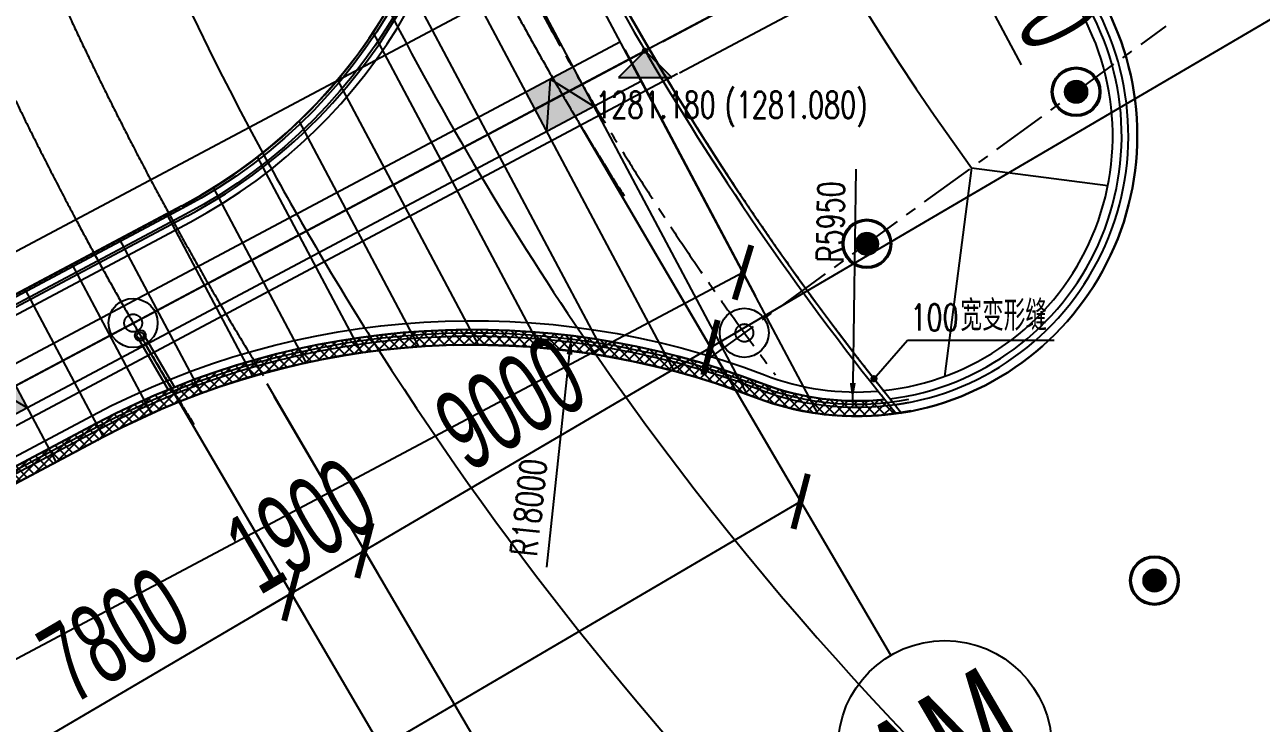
# Model space of a CAD drawing. Extents: x 1962160 to 37842216, y -162679 to 2997677.
# Drawn here: x 37543549 to 37571293, y 2708920 to 2724586 of the extents above; entities that cross this region are included whole.
import ezdxf
from ezdxf.enums import TextEntityAlignment as Align

# ---------------------------------------------------------------- set-up
doc = ezdxf.new("R2010")
doc.units = 0
doc.header["$LTSCALE"] = 1000
for name, pattern in [('__DASH', [0.35, 0.25, -0.1]), ('CENTER', [2, 1.25, -0.25, 0.25, -0.25]), ('CENTER2', [28.575000000000003, 19.05, -3.175, 3.175, -3.175]), ('DASH', [0.35, 0.25, -0.1]), ('HIDDEN', [0.375, 0.25, -0.125])]:
    doc.linetypes.add(name, pattern=pattern)
doc.layers.get('0').update_dxf_attribs({"color": 8})
doc.layers.get('Defpoints').update_dxf_attribs({"color": 8})
for name, color, linetype in [('#幕墙线-平面', 8, 'Continuous'), ('#标注', 8, 'Continuous'), ('#虚线', 8, 'HIDDEN'), ('#轴线', 8, 'CENTER2'), ('A-AL-E', 8, 'Continuous'), ('A-COLS-PLAN-C', 8, 'DASH'), ('A-COLS-PLAN-S', 8, 'DASH'), ('A-DETL-ALUM', 8, 'Continuous'), ('A-DIMS', 8, 'Continuous'), ('A-DIMS-ELEV', 8, 'Continuous'), ('A-DIMS-LEAD', 8, 'Continuous'), ('A-FLOR', 8, 'Continuous'), ('A-FLOR-OTLN', 8, 'Continuous'), ('A-FLOR-UNDR', 8, '__DASH'), ('A-GRID', 8, 'CENTER'), ('A-HATH', 8, 'Continuous'), ('A-NOTE', 8, 'Continuous'), ('A-ROOF-DRAN', 8, 'Continuous'), ('A-STRS-HRAL', 8, 'Continuous'), ('COLUMN', 8, 'Continuous'), ('DIM', 8, 'Continuous'), ('G-ACCS', 8, 'Continuous'), ('PUB_HATCH', 8, 'Continuous'), ('周边建筑', 8, 'Continuous'), ('建-填充', 8, 'Continuous'), ('水-雨水-压力流-标识', 8, 'Continuous')]:
    doc.layers.add(name, color=color, linetype=linetype)
doc.layers.add('A-X-CHEK', color=8, linetype='Continuous', plot=False)
doc.styles.add('#文字', font='jrs.shx', dxfattribs={"width": 0.7, "bigfont": 'hztxt.shx'})
doc.styles.add('_TCH_DIM', font='SIMPLEX', dxfattribs={"bigfont": 'GBCBIG'})
doc.styles.add('JHZX', font='jrs.shx', dxfattribs={"width": 0.6, "bigfont": 'jhz.shx'})
doc.dimstyles.new('JZBZ-600', dxfattribs={"dimscale": 600, "dimtxt": 3, "dimasz": 1.5, "dimexe": 1, "dimexo": 1, "dimgap": 0.5, "dimtad": 1, "dimdec": 0, "dimdsep": 46, "dimtxsty": 'JHZX', "dimblk1": 'ARCHTICK', "dimblk2": 'ARCHTICK', "dimsah": 1, "dimcen": 0, "dimclrd": 1, "dimclre": 1, "dimclrt": 2, "dimadec": 1, "dimazin": 2, "dimtfac": 1, "dimtdec": 0, "dimtix": 1, "dimtmove": 0, "dimatfit": 3, "dimfxl": 1, "dimtolj": 1, "dimlwd": -1, "dimlwe": -1, "dimarcsym": 1})

# ---------------------------------------------------------------- blocks, each defined once
blk = doc.blocks.new('排水沟区域')
at = {"layer": 'A-HATH'}
h = blk.add_hatch(dxfattribs=at)
h.set_pattern_fill('ANSI37', color=256, scale=100)
h.set_pattern_definition([(45, (0, 0), (-112.2532015133644, 112.2532015133644), []), (135, (0, 0), (-112.2532015133644, -112.2532015133644), [])])
edge = h.paths.add_edge_path()
edge.add_arc((35596526.94205736, 2883875.52556714), 6299.999999840999, 248.93423548551658, 278.1515035350167, ccw=False)
edge.add_arc((35587918.37121192, 2861526.140609353), 17649.99999999959, 68.93423548068213, 117.9999999999739)
edge.add_line((35579632.19812875, 2877110.165623317), (35548508.6316094, 2860561.471758045))
edge.add_arc((35527311.97593477, 2900426.547580393), 45149.99980188611, 284.08033326819725, 298.00002113875126, ccw=False)
edge.add_line((35538296.16223316, 2856633.053389217), (35538377.25671395, 2857014.572925257))
edge.add_arc((35527311.97575138, 2900426.548063345), 44800.00031440443, 284.2996372022527, 298.0000212210122)
edge.add_line((35548344.31656242, 2860870.503415545), (35579467.88308178, 2877419.197280818))
edge.add_arc((35587918.37121192, 2861526.140609353), 17999.99999999915, 68.93423548068012, 117.9999999999701, ccw=False)
edge.add_arc((35596526.94205791, 2883875.525567099), 5950.000000000948, 248.9342354807112, 276.1268148912404)
edge.add_arc((35647972.51225553, 2918657.177440203), 65099.99999980383, 218.6936501776785, 219.055789809578)
blk.add_lwpolyline([(35597420.22607148, 2877639.176982584, -0.1281795377290029), (35594262.47457024, 2877996.564179466, 0.2174217815087325), (35579632.19812875, 2877110.165623317), (35548508.6316094, 2860561.471758045, -0.06081088899936513), (35538296.16223316, 2856633.053389217), (35538377.25671395, 2857014.572925257, 0.0598505124629093), (35548344.31656242, 2860870.503415545), (35579467.88308178, 2877419.197280818, -0.2174217815087268), (35594388.27831955, 2878323.173145445, 0.1192099419939122), (35597161.98209462, 2877959.511355505, 0.001580133547253811), (35597420.22607148, 2877639.176982585)], format="xyb", dxfattribs=at)
blk = doc.blocks.new('A$C58e34137')
at = {"layer": 'A-X-CHEK'}
blk.add_blockref('排水沟区域', (-35647972.51433039, -2918657.17947907), dxfattribs=at)
blk = doc.blocks.new('雨水立管')
for radius in [80, 50]:
    blk.add_circle((-3.725290298461914e-09, 2.328306436538696e-10), radius)
blk = doc.blocks.new('雨水')
at = {"layer": 'A-ROOF-DRAN'}
for points in [[(35580393.53858671, 2879357.791817784), (35581084.45937235, 2878178.397182237)], [(35580522.96474931, 2879433.613110545), (35581224.93508244, 2878235.357011705)]]:
    blk.add_lwpolyline(points, dxfattribs=at)
at = {"xscale": 1.5, "yscale": 1.5, "zscale": 1.5}
blk.add_blockref('雨水立管', (35580458.25166802, 2879395.702464164), dxfattribs=at)
blk = doc.blocks.new('1100')
at = {"layer": 'A-DETL-ALUM', "ltscale": 0.3}
blk.add_circle((35572079.41488183, 2737404.62498665), 550, dxfattribs=at)
blk = doc.blocks.new('_YZHK')
blk.add_circle((0, 0), 0.5)
blk = doc.blocks.new('ASDFASD')
at = {"layer": 'A-COLS-PLAN-C', "ltscale": 0.3, "xscale": 400, "yscale": 400, "zscale": 400}
for p in [(35580298.11222609, 2879672.75002839), (35594011.07873079, 2879451.901112529)]:
    blk.add_blockref('_YZHK', p, dxfattribs=at)
blk = doc.blocks.new('ZWBLB')
at = {"layer": '周边建筑'}
for radius in [550, 520]:
    blk.add_circle((0, 0), radius, dxfattribs=at)
blk = doc.blocks.new('_YZH')
blk.add_circle((0, 0), 0.5)
at = {"layer": 'PUB_HATCH', "const_width": 0.5}
blk.add_lwpolyline([(-0.25, 0, 1), (0.25, 0, 1)], format="xyb", close=True, dxfattribs=at)
blk = doc.blocks.new('ECC')
at = {"layer": '周边建筑'}
for q in [(-212292.2420605421, 476554.9210321209), (-208625.1420450956, 480837.9087955998)]:
    blk.add_line((-211684.4926785678, 481235.1773096458), q, dxfattribs=at)
for points in [[(-144961.0630997047, 507399.6531258309, -0.4915583733557337), (-154134.5659141839, 534387.8212054032, 0.5294089154655723), (-166641.3883495554, 565013.4754202063, 0.3080313207257979), (-209345.4067650139, 547543.4786255118, 0.003255396117052669), (-209742.5934910476, 546935.049921216, 0.4514162296451251), (-206551.6844001412, 535678.5807068688, -0.5041137469169682), (-200160.8861739784, 502524.0348162339, 0.4317738221259302), (-198073.9038008526, 473484.7438077703, 0.2572373842583365), (-145094.9677719325, 463827.4077287451, 0.7172904305080308)], [(-213257.5363502875, 475736.9012870863, 0.5478022976916603), (-209046.3205941096, 485484.328046232, -0.547802297691658)]]:
    blk.add_lwpolyline(points, format="xyb", close=True, dxfattribs=at)
for points in [[(-213403.3845204487, 475916.974456104, 0.553954640744326), (-209212.00681068, 485372.3098439635, 0.5478022976916586)], [(-213660.507929109, 476237.6639509602, 0.5659059403563134), (-209501.9576896727, 485176.2779899933, 0.5478022976916568)]]:
    blk.add_lwpolyline(points, format="xyb", dxfattribs=at)
for centre, radius, start, end in [((-162819.866218321, 516737.4065481108), 65000.00000000001, 322.2636191903554, 219.1220131277626), ((-162819.8662183285, 516737.4065481103), 60399.99999999275, 132.0281449709464, 215.9999999565112), ((-162819.8662183285, 516737.4065481103), 65000.00000000001, 201.9809245582007, 218.7487447385321), ((-214265.4364159927, 481955.7546747732), 5950, 277.2626561427634, 34.06209186118177), ((-214265.4364160001, 481955.7546747727), 5950, 277.2626561427634, 34.06209186118177)]:
    blk.add_arc(centre, radius, start, end, dxfattribs=at)
at = {"layer": 'COLUMN', "xscale": 500, "yscale": 500, "zscale": 500}
for p in [(-209338.343394883, 482939.7545412937), (-214030.6419622526, 479530.6000779974), (-207579.7254674286, 471977.5472990023)]:
    blk.add_blockref('_YZH', p, dxfattribs=at)
at = {"layer": '周边建筑'}
for p in [(-209338.343394883, 482939.7545408616), (-214030.6419622526, 479530.6000775653), (-207579.7254674286, 471977.5472985702)]:
    blk.add_blockref('ZWBLB', p, dxfattribs=at)
blk = doc.blocks.new('DIAN')
at = {"layer": 'A-FLOR-OTLN'}
h = blk.add_hatch(color=256, dxfattribs=at)
h.dxf.hatch_style = 1
edge = h.paths.add_edge_path()
edge.add_arc((35536772.41172721, 2753987.120531246), 50, 0, 360)
blk.add_circle((35536772.41172721, 2753987.120531246), 50, dxfattribs=at)
blk = doc.blocks.new('总体道路0521')
at = {"layer": 'G-ACCS'}
for radius, start, end in [(73.7, 182.2721437834553, 208.5049489113643), (69.7, 207.2673549744339, 214.7202252678499), (73.7, 208.5049489113643, 212.5066667717924), (73.7, 212.5066667717924, 237.8950273714404), (69.7, 214.7202252678499, 247.2224412316008)]:
    blk.add_arc((35647972.51118848, 2918657.176535514), radius, start, end, dxfattribs=at)
blk = doc.blocks.new('A$C06ac024f')
at = {"layer": 'A-DIMS-ELEV'}
blk.add_hatch(color=256, dxfattribs=at).paths.add_polyline_path([(-56188.1507094726, -32877.07214985462), (-56788.1507094726, -33477.07214985462), (-55588.1507094726, -33477.07214985462)])
at = {"layer": 'A-AL-E'}
for points in [[(-60430.40554305911, -24211.07963965414, -0.3199817479040212), (-66561.48095045984, -36410.67208802281), (-103565.7310518176, -56086.18087848416, -0.4324632496049338), (-114879.8573929146, -52240.39479994774, -0.001402694643029248), (-115171.1567325741, -51595.01090612821)], [(-66627.16472834349, -36388.96826969646), (-103589.2046299577, -56042.03349884134, -0.432463249604679), (-114834.3423957974, -52219.69733541645, -0.001384987612960255), (-115121.8731118217, -51582.72311952803)], [(-50266.91402824223, -40766.69077435229, -0.1414606853321052), (-53638.15451326966, -40473.97389248712, 0.2174217815036623), (-68434.21312383562, -41370.41662500193), (-99557.77964302897, -57919.11049018381, -0.1829272481944963), (-131127.4848075137, -61944.9876432484, 0.1474998149095167), (-148450.3997290284, -62948.6351692169, 0.1355226028267078)], [(-50228.2694099322, -40962.92174406815, -0.1414606853321385), (-53710.04236987978, -40660.60758738872, 0.2174217815036594), (-68340.31881128252, -41547.00614357321), (-99463.88533046842, -58095.70000875555, -0.1829272481944702), (-131174.0563035086, -62139.48981742747, 0.147499814909508), (-148381.6772821695, -63136.45749296062, 0.147499814909508)]]:
    blk.add_lwpolyline(points, format="xyb", dxfattribs=at)
blk.add_arc((-72124.49234772474, -25947.6417713277), 11800.00000470188, 297.9999998016855, 7.897569967035752, dxfattribs=at)
at = {"layer": 'A-DIMS'}
for points in [[(-51456.82605145872, -35531.5618024068), (-51528.83353622258, -40331.02165973838), (-51534.83415995538, -40730.97664784919)], [(-58389.92701014876, -44460.73406471824), (-57884.34064921737, -39687.43516022479), (-57842.2084524706, -39289.66025151685)]]:
    blk.add_lwpolyline(points, dxfattribs=at)
for points in [[(-57884.34064921737, -39687.43516022479, 132, 0, 0), (-57842.2084524706, -39289.66025151685, 0, 0, 0)], [(-51528.83353622258, -40331.02165973838, 132, 0, 0), (-51534.83415995538, -40730.97664784919, 0, 0, 0)]]:
    blk.add_lwpolyline(points, format="xyseb", dxfattribs=at)
at = {"layer": 'A-DIMS-ELEV'}
for p, q in [((-56188.1507094726, -32877.07214985462), (-56788.1507094726, -33477.07214985462)), ((-56188.1507094726, -32877.07214985462), (-55588.1507094726, -33477.07214985462)), ((-56788.1507094726, -33477.07214985462), (-55588.1507094726, -33477.07214985462))]:
    blk.add_line(p, q, dxfattribs=at)
at = {"layer": 'A-DIMS-LEAD'}
for p, q in [((-51053.39668980241, -40232.09921337385), (-50304.19996147603, -39364.58502930496)), ((-50304.19996147603, -39364.58502930496), (-47013.62363898009, -39364.58502930496))]:
    blk.add_line(p, q, dxfattribs=at)
at = {"layer": 'A-DIMS-LEAD', "const_width": 80}
blk.add_lwpolyline([(-51079.54108351469, -40262.37248008745, 1), (-51027.25229609013, -40201.82594666025, 1)], format="xyb", close=True, dxfattribs=at)
at = {"layer": 'A-FLOR-OTLN'}
for points in [[(-60430.40554305911, -24211.07963965414, 0.07528942411308152), (-50552.29086989909, -41017.99478235003, 0.07342775861278725)], [(-109100.9834651724, -59317.2095105215, 0.09675957981850193), (-102122.5895435438, -57300.84651600663), (-56188.15070974082, -32877.07214999944)]]:
    blk.add_lwpolyline(points, format="xyb", dxfattribs=at)
at = {"layer": 'A-FLOR-UNDR'}
blk.add_lwpolyline([(-60277.53323405981, -24323.22503139544, 0.0734277586127643), (-50675.91004545987, -40705.67717071902, 0.0734277586127643)], format="xyb", dxfattribs=at)
at = {"layer": 'A-STRS-HRAL'}
for points in [[(-103401.416004844, -56395.21253597923), (-66396.94722764939, -36719.58747351822, 0.2892412764959407), (-59936.37544425577, -25409.47012031265, -0.002384995856446759), (-60176.04987366498, -24836.53163262829, -0.3024544440398603), (-66490.84154020995, -36542.99795494648), (-103495.3103174046, -56218.62301740702, -0.1600499789667522), (-108631.194002077, -57107.02385738213), (-108672.8578703627, -57303.03694661288, 0.1604302442702611), (-103401.416004844, -56395.21253597736)], [(-103401.4080622718, -56395.2274737726), (-66396.93928507715, -36719.60241131159, 0.2892412764959407), (-59936.36750168353, -25409.48505810602, -0.002384995856446759), (-60176.04193109274, -24836.54657042166, -0.3024544440398603), (-66490.83359763771, -36543.01289273985), (-103495.3023748324, -56218.63795520039, -0.1600499789667522), (-108631.1860595048, -57107.0387951755), (-108672.8499277905, -57303.05188440625, 0.1604302442702611), (-103401.4080622718, -56395.22747377073)], [(-109595.2602261156, -61642.59884247277), (-109548.8512630165, -61424.26183526358, 0.05929417930079359), (-99722.09469000995, -57610.07883268036), (-68598.52817065269, -41061.38496740907, -0.2174217815087733), (-53512.35076356679, -40147.36492650956, 0.1135629141683176), (-50959.43610770255, -40511.05885200948, 0.0009167803521853072), (-50810.53484525532, -40697.66041129222, -0.1192099419939075), (-53584.23862031847, -40333.99862135155, 0.2174217815087268), (-68504.63385809213, -41237.97448598035), (-99628.2003774494, -57786.6683512521, -0.05985051246522862), (-109595.2602263317, -61642.59884164575)]]:
    blk.add_lwpolyline(points, format="xyb", dxfattribs=at)
at = {"xscale": 1000, "yscale": 1000, "zscale": 1000}
blk.add_blockref('总体道路0521', (-35647972511.19448, -2918657176.530752), dxfattribs=at)
at = {"layer": 'A-COLS-PLAN-S'}
blk.add_blockref('ASDFASD', (-35647972.51693987, -2918657.171766797), dxfattribs=at)
at = {"layer": 'A-FLOR-OTLN'}
blk.add_blockref('DIAN', (-35592960.56243695, -2786864.192681245), dxfattribs=at)
at = {"layer": 'A-ROOF-DRAN'}
blk.add_blockref('雨水', (-35647972.51693987, -2918657.171766797), dxfattribs=at)
at = {"layer": '周边建筑'}
blk.add_blockref('ECC', (162819.8602113798, -516737.4017797778), dxfattribs=at)
at = {"layer": '水-雨水-压力流-标识'}
for p in [(-35639755.91281773, -2776387.238821081), (-35626042.94631303, -2776608.087736942)]:
    blk.add_blockref('1100', p, dxfattribs=at)
at = {"layer": 'A-DIMS', "style": '_TCH_DIM', "width": 0.7058823529411765}
for s, rotation, p in [('R5950', 89.1404417222955, (-51740.80091229081, -37627.5375962574)), ('R18000', 83.95379206197242, (-58619.9563228935, -44235.25066116638))]:
    blk.add_text(s, height=595, rotation=rotation, dxfattribs=at).set_placement(p)
at = {"layer": 'A-DIMS-ELEV', "style": '_TCH_DIM', "width": 0.7058823529411765}
for s, p in [('1281.180', (-57304.1507094726, -34387.07214985462)), ('(1281.080)', (-54404.1507094726, -34387.07214985462))]:
    blk.add_text(s, height=595, dxfattribs=at).set_placement(p)
at = {"layer": 'A-NOTE', "style": '_TCH_DIM', "width": 0.7058823529411765}
blk.add_text('100', height=595, dxfattribs=at).set_placement((-50235.11300068349, -39154.58502930496))
at = {"layer": 'A-NOTE', "style": '_TCH_DIM'}
blk.add_text('宽变形缝', height=675.177304964539, dxfattribs=at).set_placement((-49115.11300068349, -39154.58502930496))
blk = doc.blocks.new('A$C41f195f4')
at = {"layer": '建-填充', "ltscale": 10}
h = blk.add_hatch(color=256, dxfattribs=at)
h.dxf.hatch_style = 1
h.paths.add_polyline_path([(-98062.81109728664, -54660.88991842419), (-99122.348208718, -55224.25579376752), (-98652.87664593011, -56107.20338662807), (-97593.33953449875, -55543.83751128474)])
h.paths.add_polyline_path([(-84288.82864868641, -47337.13353896514), (-85348.36576011777, -47900.499414308), (-84878.89419732988, -48783.44700716902), (-83819.35708589852, -48220.08113182615)])
h.paths.add_polyline_path([(-70045.37463729084, -40896.32475236757), (-70514.84620007873, -40013.37715950562), (-71574.38331151009, -40576.74303484848), (-71104.9117487222, -41459.69062771043)])
h.paths.add_polyline_path([(-57800.40086290985, -33252.98665538942), (-58859.93797434121, -33816.35253073275), (-58390.46641155332, -34699.30012359517), (-57330.92930012196, -34135.93424825231)])
at = {"layer": 'DIM', "ltscale": 10}
for points in [[(-58390.46641154587, -34699.30012360401), (-58309.10894414037, -33523.47154014139), (-57330.92930012196, -34135.93424825277)], [(-71104.9117487222, -41459.69062771089), (-71063.83061875403, -40305.27735274844), (-70045.37463729084, -40896.32475236803)]]:
    blk.add_lwpolyline(points, dxfattribs=at)
blk = doc.blocks.new('A$C80b62fe7')
at = {"layer": '#幕墙线-平面'}
for points in [[(14310.70985797793, 156177.734757165), (-29518.71230211854, 132873.2176103774)], [(14780.18142076582, 155294.7871643025), (-29057.83043558151, 131985.7027950063)]]:
    blk.add_lwpolyline(points, dxfattribs=at)
for points in [[(4466.850354090333, 152500.9264737521), (-32537.62633623183, 132825.3163647302, -0.432463249604679), (-43782.76410207152, 136647.6525281551, -0.001384987612960255), (-44070.29481809586, 137284.6267440435)], [(4588.912867747247, 152271.3600503351), (-32415.56382257491, 132595.7499413132, -0.4324632496049596), (-44019.44208705425, 136540.0257125981, -0.001384987612963887), (-44307.56541493535, 137178.312756835, -0.001384987612963887)], [(20773.07087998092, 148159.5283801337, -0.1414606853321588), (17434.99013742805, 148449.3660795544, 0.2174217815036492), (2589.196876108646, 147549.9100941415), (-28534.36964307725, 131001.2162289587, -0.1829272481945157), (-60061.93506494164, 126980.7128725657, 0.1473230469380064), (-77399.86729259044, 125982.214516364, 0.1473230469380064)], [(20823.3088837862, 147904.428119503, -0.1414606853321726), (17341.53592383862, 148206.7422761852, 0.2174217815036645), (2711.259482428432, 147320.3437199974), (-28412.30703675002, 130771.6498548156, -0.1829272481945134), (-60122.47800994664, 126727.8600461804, 0.1473230469379986), (-77310.69710628688, 125737.9837282263, 0.1473230469379986)]]:
    blk.add_lwpolyline(points, format="xyb", dxfattribs=at)
for centre, radius, start, end in [((71051.57360945642, 188867.3555372115), 128529.4436852644, 333.5022467601689, 195.775796910644), ((71051.57360945642, 188867.3555372115), 127529.4436852644, 333.539850647279, 195.7883970499479), ((-1072.914053998888, 162919.7080922439), 11800.00000470188, 297.9999997510658, 11.39228218431366), ((-1072.914053998888, 162919.7080922439), 12060.00000470188, 297.9999997510658, 11.39228218431366)]:
    blk.add_arc(centre, radius, start, end, dxfattribs=at)
blk = doc.blocks.new('DASWQE')
at = {"layer": '#幕墙线-平面', "ltscale": 10}
for points in [[(-52305.92337433994, -41017.62277066521), (-60319.95312726498, -25945.42492025532)], [(-53895.38442078233, -40584.34667681064), (-60522.54753962904, -28120.46560902055)], [(-55530.62832635641, -40064.96554813627), (-60976.14971659333, -29823.42935188813)], [(-57067.61046226323, -39730.38793018833), (-61578.69416229427, -31246.2734281458)], [(-58526.60169124603, -39542.48987496085), (-62288.0839150995, -32468.17070762627)], [(-59920.43804402649, -39477.13031975366), (-63082.42344512045, -33530.30069287959)], [(-61257.7616558969, -39518.05577200651), (-63949.01699787378, -34456.54062534077)], [(-62544.61840570718, -39653.89558735536), (-64880.19676022977, -35261.31156410417)], [(-63785.32560185343, -39876.53008964565), (-65871.460655801, -35953.08068339806)], [(-64982.97589681298, -40180.14284551376), (-66917.68642460555, -36541.48155310331)], [(-66139.74276861548, -40560.64613730134), (-67977.22353603691, -37104.8474284457)], [(-67257.06885637343, -41015.32675546734), (-69036.76064746827, -37668.2133037881)], [(-68335.77939845622, -41542.63265234884), (-70096.29775889963, -38231.57917913049)], [(-69395.31650988758, -42105.99852769123), (-71155.83487033099, -38794.94505447289)]]:
    blk.add_lwpolyline(points, dxfattribs=at)
at = {"layer": 'DIM', "ltscale": 10}
blk.add_blockref('A$C80b62fe7', (-71047.03888088465, -188862.9763723449), dxfattribs=at)
blk = doc.blocks.new('_ARCHTICK')
at = {"const_width": 0.15}
blk.add_lwpolyline([(-0.5, -0.5), (0.5, 0.5)], dxfattribs=at)
blk = doc.blocks.new('*D202')
at = {"layer": '#标注', "color": 1, "transparency": 16777216}
for p, q in [((36703702.37441572, 3017079.701604014), (36713863.44929372, 3004072.742621317)), ((36670313.58946138, 2860017.641321822), (36684886.99788948, 2867766.460034493))]:
    blk.add_line(p, q, dxfattribs=at)
blk.add_arc((36780592.74096537, 2918654.106292088), 108993.458286673, 127.9970587915869, 207.9999999999892, dxfattribs=at)
at = {"layer": 'Defpoints', "color": 0, "transparency": 16777216}
for p in [(36703333.00180195, 3017552.52701809), (36682082.36873942, 2965294.008877696), (36780592.74096537, 2918654.106292088), (36669783.82090566, 2859735.958384152)]:
    blk.add_point(p, dxfattribs=at)
at = {"layer": '#标注', "color": 1, "transparency": 16777216, "xscale": 900, "yscale": 900, "zscale": 900}
for p, rotation in [((36713494.07667994, 3004545.568035392), 37.99705879158693), ((36684357.22933376, 2867484.777096823), 297.9999999999892)]:
    blk.add_blockref('_ARCHTICK', p, dxfattribs=dict(at, rotation=rotation))
at = {"layer": '#标注', "color": 2, "transparency": 16777216, "insert": (36672807.86220258, 2941567.38103121), "char_height": 1800, "attachment_point": 5, "rotation": 77.99852939578916, "style": 'JHZX'}
blk.add_mtext('\\A1;80°', dxfattribs=at)
blk = doc.blocks.new('*D72')
at = {"layer": '#标注', "color": 1, "transparency": 16777216}
for p, q in [((36724804.202098, 2885989.503363382), (36731386.96705739, 2889489.621578692)), ((36730857.19850168, 2889207.938641019), (36731232.7757519, 2888501.580566745)), ((36725179.77934822, 2885283.145289108), (36731762.54430762, 2888783.263504418)), ((36731232.7757519, 2888501.580566745), (36732849.63581413, 2885460.709056936))]:
    blk.add_line(p, q, dxfattribs=at)
at = {"layer": 'Defpoints', "color": 0, "transparency": 16777216}
for p in [(36731232.7757519, 2888501.580566745), (36724274.4335423, 2885707.820425712), (36724650.01079252, 2885001.462351438)]:
    blk.add_point(p, dxfattribs=at)
at = {"layer": '#标注', "color": 1, "transparency": 16777216, "xscale": 900, "yscale": 900, "zscale": 900}
for p, rotation in [((36730857.19850168, 2889207.938641019), 117.999999999949), ((36731232.7757519, 2888501.580566745), 297.999999999949)]:
    blk.add_blockref('_ARCHTICK', p, dxfattribs=dict(at, rotation=rotation))
at = {"layer": '#标注', "color": 2, "transparency": 16777216, "insert": (36733312.0050977, 2887147.184270395), "char_height": 1800, "attachment_point": 5, "rotation": 297.99999999994895, "style": 'JHZX'}
blk.add_mtext('\\A1;800', dxfattribs=at)
blk = doc.blocks.new('*D73')
at = {"layer": '#标注', "color": 1, "transparency": 16777216}
for p, q in [((36727493.00928948, 2890420.478130296), (36727070.48488297, 2891215.130963869)), ((36723560.1024612, 2888329.314475859), (36728022.7778452, 2890702.161067966)), ((36727493.00928948, 2890420.478130296), (36728737.10892629, 2888080.667017821)), ((36724804.20209801, 2885989.503363384), (36729266.877482, 2888362.349955492)), ((36728737.10892629, 2888080.667017821), (36729159.6333328, 2887286.014184248))]:
    blk.add_line(p, q, dxfattribs=at)
at = {"layer": 'Defpoints', "color": 0, "transparency": 16777216}
for p in [(36723030.33390549, 2888047.631538188), (36728737.10892629, 2888080.667017821), (36724274.4335423, 2885707.820425713)]:
    blk.add_point(p, dxfattribs=at)
at = {"layer": '#标注', "color": 1, "transparency": 16777216, "xscale": 900, "yscale": 900, "zscale": 900}
for p, rotation in [((36727493.00928948, 2890420.478130296), 297.9999999999465), ((36728737.10892629, 2888080.667017821), 117.9999999999465)]:
    blk.add_blockref('_ARCHTICK', p, dxfattribs=dict(at, rotation=rotation))
at = {"layer": '#标注', "color": 2, "transparency": 16777216, "insert": (36729174.59621932, 2889813.9384494), "char_height": 1800, "attachment_point": 5, "rotation": 297.99999999994645, "style": 'JHZX'}
blk.add_mtext('\\A1;2650', dxfattribs=at)
blk = doc.blocks.new('*D101')
at = {"layer": '#标注', "color": 1, "transparency": 16777216}
for p, q in [((36714280.12800232, 2877354.740627555), (36716776.73765635, 2873094.946444057)), ((36709743.95579845, 2869668.581119264), (36716473.35217941, 2873612.592319516)), ((36707550.73162137, 2873410.729427302), (36710047.3412754, 2869150.935243804))]:
    blk.add_line(p, q, dxfattribs=at)
at = {"layer": 'Defpoints', "color": 0, "transparency": 16777216}
for p in [(36713976.74252538, 2877872.386503013), (36707247.34614443, 2873928.37530276), (36716473.35217941, 2873612.592319516)]:
    blk.add_point(p, dxfattribs=at)
at = {"layer": '#标注', "color": 1, "transparency": 16777216, "xscale": 900, "yscale": 900, "zscale": 900}
for p, rotation in [((36716473.35217941, 2873612.592319516), 30.37400968452587), ((36709743.95579845, 2869668.581119264), 210.3740096845259)]:
    blk.add_blockref('_ARCHTICK', p, dxfattribs=dict(at, rotation=rotation))
at = {"layer": '#标注', "color": 2, "transparency": 16777216, "insert": (36712501.88303505, 2872675.878470309), "char_height": 1800, "attachment_point": 5, "rotation": 30.374009684525866, "style": 'JHZX'}
blk.add_mtext('\\A1;7800', dxfattribs=at)
blk = doc.blocks.new('*D102')
at = {"layer": '#标注', "color": 1, "transparency": 16777216}
for p, q in [((36715919.33994129, 2878315.461304547), (36718415.94959529, 2874055.667121086)), ((36714280.12800233, 2877354.740627553), (36716776.73765633, 2873094.946444094)), ((36718112.56411836, 2874573.312996546), (36718889.03293154, 2875028.39121196)), ((36716473.35217939, 2873612.592319554), (36718112.56411836, 2874573.312996546)), ((36716473.35217939, 2873612.592319554), (36715696.8833662, 2873157.514104139))]:
    blk.add_line(p, q, dxfattribs=at)
at = {"layer": 'Defpoints', "color": 0, "transparency": 16777216}
for p in [(36715615.95446435, 2878833.107180007), (36713976.74252538, 2877872.386503013), (36718112.56411836, 2874573.312996546)]:
    blk.add_point(p, dxfattribs=at)
at = {"layer": '#标注', "color": 1, "transparency": 16777216, "xscale": 900, "yscale": 900, "zscale": 900}
for p, rotation in [((36718112.56411836, 2874573.312996546), 210.3740096845063), ((36716473.35217939, 2873612.592319554), 30.37400968450626)]:
    blk.add_blockref('_ARCHTICK', p, dxfattribs=dict(at, rotation=rotation))
at = {"layer": '#标注', "color": 2, "transparency": 16777216, "insert": (36716686.18719499, 2875128.244408965), "char_height": 1800, "attachment_point": 5, "rotation": 30.3740096845063, "style": 'JHZX'}
blk.add_mtext('\\A1;1900', dxfattribs=at)
blk = doc.blocks.new('*D103')
at = {"layer": '#标注', "color": 1, "transparency": 16777216}
for p, q in [((36723684.02807317, 2882866.243458694), (36726180.63772718, 2878606.449275229)), ((36718112.56411835, 2874573.31299654), (36725877.25225023, 2879124.095150687)), ((36715919.33994128, 2878315.461304545), (36718415.94959529, 2874055.667121083))]:
    blk.add_line(p, q, dxfattribs=at)
at = {"layer": 'Defpoints', "color": 0, "transparency": 16777216}
for p in [(36723380.64259622, 2883383.889334152), (36725877.25225023, 2879124.095150687), (36715615.95446434, 2878833.107180005)]:
    blk.add_point(p, dxfattribs=at)
at = {"layer": '#标注', "color": 1, "transparency": 16777216, "xscale": 900, "yscale": 900, "zscale": 900}
for p, rotation in [((36725877.25225023, 2879124.095150687), 30.37400968452144), ((36718112.56411835, 2874573.31299654), 210.3740096845214)]:
    blk.add_blockref('_ARCHTICK', p, dxfattribs=dict(at, rotation=rotation))
at = {"layer": '#标注', "color": 2, "transparency": 16777216, "insert": (36721388.1372304, 2877883.995824527), "char_height": 1800, "attachment_point": 5, "rotation": 30.374009684521432, "style": 'JHZX'}
blk.add_mtext('\\A1;9000', dxfattribs=at)
blk = doc.blocks.new('*D104')
at = {"layer": '#标注', "color": 1, "transparency": 16777216}
for p, q in [((36781660.3661246, 2916845.416876333), (36784156.97577861, 2912585.622692861)), ((36725877.25225024, 2879124.095150679), (36783853.59030167, 2913103.26856832)), ((36723684.02807317, 2882866.243458692), (36726180.63772718, 2878606.44927522))]:
    blk.add_line(p, q, dxfattribs=at)
at = {"layer": 'Defpoints', "color": 0, "transparency": 16777216}
for p in [(36781356.98064765, 2917363.062751792), (36783853.59030167, 2913103.26856832), (36723380.64259622, 2883383.88933415)]:
    blk.add_point(p, dxfattribs=at)
at = {"layer": '#标注', "color": 1, "transparency": 16777216, "xscale": 900, "yscale": 900, "zscale": 900}
for p, rotation in [((36783853.59030167, 2913103.26856832), 30.37400968452037), ((36725877.25225024, 2879124.095150679), 210.3740096845204)]:
    blk.add_blockref('_ARCHTICK', p, dxfattribs=dict(at, rotation=rotation))
at = {"layer": '#标注', "color": 2, "transparency": 16777216, "insert": (36754258.65032206, 2897148.973610416), "char_height": 1800, "attachment_point": 5, "rotation": 30.37400968452037, "style": 'JHZX'}
blk.add_mtext('\\A1;67200', dxfattribs=at)
blk = doc.blocks.new('*D112')
at = {"layer": '#标注', "color": 1, "transparency": 16777216}
for p, q in [((36722925.56438082, 2884160.358147338), (36728203.20757348, 2875155.476772167)), ((36666127.41429175, 2839469.122399081), (36727899.82209653, 2875673.122647626)), ((36661153.15657604, 2847956.35789879), (36666430.7997687, 2838951.476523621))]:
    blk.add_line(p, q, dxfattribs=at)
at = {"layer": 'Defpoints', "color": 0, "transparency": 16777216}
for p in [(36722622.17890388, 2884678.004022798), (36727899.82209653, 2875673.122647626), (36660849.7710991, 2848474.00377425)]:
    blk.add_point(p, dxfattribs=at)
at = {"layer": '#标注', "color": 1, "transparency": 16777216, "xscale": 900, "yscale": 900, "zscale": 900}
for p, rotation in [((36727899.82209653, 2875673.122647626), 30.37400968451957), ((36666127.41429175, 2839469.122399081), 210.3740096845196)]:
    blk.add_blockref('_ARCHTICK', p, dxfattribs=dict(at, rotation=rotation))
at = {"layer": '#标注', "color": 2, "transparency": 16777216, "insert": (36696406.84724025, 2858606.41427427), "char_height": 1800, "attachment_point": 5, "rotation": 30.37400968451957, "style": 'JHZX'}
blk.add_mtext('\\A1;71600', dxfattribs=at)
blk = doc.blocks.new('*U247')
blk.add_line((-8.960830237663566e-17, -20), (0, 0))
blk.add_circle((0, -24), 4)
at = {"style": 'JHZX', "width": 0.75}
blk.add_attdef('AXES', text='', height=4, dxfattribs=at).set_placement((0, -24), align=Align.MIDDLE_CENTER)
blk = doc.blocks.new('*U246')
blk.add_line((20, 4.898587196589413e-16), (0, 0))
blk.add_circle((24, 0), 4)
at = {"style": 'JHZX', "width": 0.75}
blk.add_attdef('AXES', text='', height=4, dxfattribs=at).set_placement((23.99999999999997, 0), align=Align.MIDDLE_CENTER)
blk = doc.blocks.new('DOTE-11')
at = {"layer": '#虚线', "ltscale": 20}
for radius, start in [(109299.9999999995, 127.2793848440428), (101499.9999999995, 127.4931605775994), (93699.99999999953, 127.7425805070864), (85899.99999999953, 128.0373764116802), (78099.99999999953, 128.3911804287587)]:
    blk.add_arc((36780598.51695531, 2918657.177440438), radius, start, 207.9999999896279, dxfattribs=at)
at = {"layer": '#轴线'}
for p, q in [((36723471.80769733, 2888282.367328192), (36657162.44347363, 2853025.052962973)), ((36724763.84475844, 2885968.044985314), (36678475.93209603, 2861356.325250791)), ((36725139.42200867, 2885261.686911027), (36678188.56804803, 2860297.475035598))]:
    blk.add_line(p, q, dxfattribs=at)
for centre, radius, start, end in [((36780598.51695531, 2918657.177440438), 146599.9999999995, 324.4999999903098, 183.9998103525153), ((36780598.51695531, 2918657.177440438), 138799.9999999995, 324.4999999903098, 210.1884172151102), ((36780598.51695531, 2918657.177440438), 130399.9999999995, 324.4999999903098, 210.3293811306592), ((36780598.51695531, 2918657.177440438), 127949.9999999995, 324.4999999903098, 210.3740096847854), ((36780598.51695531, 2918657.177440439), 76200.00000000103, 176.0004822823616, 211.9883597028053), ((36780598.51695531, 2918657.177440439), 67200.00000000128, 176.0004822823616, 212.5235615013749), ((36780598.51695531, 2918657.177440438), 78099.99999999953, 207.9999999896279, 211.8911804092888)]:
    blk.add_arc(centre, radius, start, end, dxfattribs=at)
at = {"layer": 'A-GRID'}
blk.add_line((36725828.06643613, 2878864.115860238), (36736102.58096848, 2886328.987622606), dxfattribs=at)
blk.add_arc((36780598.51695531, 2918657.177440439), 66700.00000000128, 204.922751778045, 217.007043918581, dxfattribs=at)
blk = doc.blocks.new('*D344')
at = {"layer": '#标注', "color": 1, "ltscale": 10, "transparency": 16777216}
for p, q in [((37557011.99584214, 2724020.634417469), (37559946.69243889, 2718501.27286019)), ((37559665.00950122, 2719031.041415906), (37513045.37659824, 2694242.942900831)), ((37510392.36293916, 2699232.535902394), (37513327.05953591, 2693713.174345115))]:
    blk.add_line(p, q, dxfattribs=at)
at = {"layer": 'Defpoints', "color": 0, "ltscale": 10, "transparency": 16777216}
for p in [(37556730.31290446, 2724550.402973182), (37510110.68000148, 2699762.30445811), (37513045.37659824, 2694242.942900831)]:
    blk.add_point(p, dxfattribs=at)
at = {"layer": '#标注', "color": 1, "ltscale": 10, "transparency": 16777216, "xscale": 900, "yscale": 900, "zscale": 900}
for p, rotation in [((37559665.00950122, 2719031.041415906), 27.99999999996465), ((37513045.37659824, 2694242.942900831), 207.9999999999647)]:
    blk.add_blockref('_ARCHTICK', p, dxfattribs=dict(at, rotation=rotation))
at = {"layer": '#标注', "color": 2, "ltscale": 10, "transparency": 16777216, "insert": (37535791.82717438, 2707696.5292698), "char_height": 1800, "attachment_point": 5, "rotation": 27.999999999964675, "style": 'JHZX'}
blk.add_mtext('\\A1;1200*44=52800', dxfattribs=at)
blk = doc.blocks.new('ZW-5001')
at = {"layer": '#标注'}
blk.add_lwpolyline([(36720152.77818979, 2865170.287812457), (36720518.49187204, 2866710.647313271), (36713218.27883296, 2879166.501191789)], dxfattribs=at)
ref = blk.add_blockref('*U246', (36736911.59925908, 2886916.773816614), dxfattribs=dict(at, xscale=600, yscale=600, rotation=36.0000000001633))
ref.add_attrib('AXES', '8#-35', dxfattribs={"layer": '0', "height": 2400, "rotation": 36.0000000016197, "style": '#文字', "width": 0.5}).set_placement((36748561.44397805, 2895380.881449657), align=Align.MIDDLE_CENTER)
ref = blk.add_blockref('*U246', (36729981.65284301, 2887836.346715912), dxfattribs=dict(at, xscale=599.9999999999998, yscale=599.9999999999998, rotation=28.00000000006272))
ref.add_attrib('AXES', '2/A1', dxfattribs={"layer": '0', "height": 2400, "rotation": 27.9999999896279, "style": '#文字', "width": 0.7}).set_placement((36742696.09818017, 2894596.737220041), align=Align.MIDDLE_CENTER)
ref = blk.add_blockref('*U246', (36721901.50868827, 2884446.1139002), dxfattribs=dict(at, xscale=599.9999999999998, yscale=599.9999999999998, rotation=28.00000000006272))
ref.add_attrib('AXES', '1/A1', dxfattribs={"layer": '0', "height": 2400, "rotation": 27.9999999896279, "style": '#文字', "width": 0.7}).set_placement((36734615.95402543, 2891206.504404329), align=Align.MIDDLE_CENTER)
ref = blk.add_blockref('*U247', (36723854.6828486, 2882575.066895079), dxfattribs=dict(at, xscale=600.0000000000001, yscale=600.0000000000001, rotation=30.37400968431548))
ref.add_attrib('AXES', 'AM', dxfattribs={"layer": '0', "height": 2399.999999999999, "rotation": 30.37400984829888, "style": '#文字', "width": 0.7}).set_placement((36731135.93429517, 2870151.565884026), align=Align.MIDDLE_CENTER)
ref = blk.add_blockref('*U247', (36716089.99471671, 2878024.284740947), dxfattribs=dict(at, xscale=600.0000000000001, yscale=600.0000000000001, rotation=30.37400968431548))
ref.add_attrib('AXES', 'AL', dxfattribs={"layer": '0', "height": 2399.999999999999, "rotation": 30.37400984829888, "style": '#文字', "width": 0.7}).set_placement((36723371.24616329, 2865600.783729894), align=Align.MIDDLE_CENTER)
ref = blk.add_blockref('*U247', (36707721.3863968, 2873119.552863699), dxfattribs=dict(at, xscale=600.0000000000001, yscale=600.0000000000001, rotation=30.37400968431548))
ref.add_attrib('AXES', 'AJ', dxfattribs={"layer": '0', "height": 2399.999999999999, "rotation": 30.37400984829888, "style": '#文字', "width": 0.7}).set_placement((36715002.63784337, 2860696.051852646), align=Align.MIDDLE_CENTER)
dim = blk.add_angular_dim_3p(base=(36682082.36873942, 2965294.008877696), center=(36780592.74096535, 2918654.106292087), p1=(36703333.00180194, 3017552.527018089), p2=(36669783.82090566, 2859735.958384149), dimstyle='JZBZ-600', dxfattribs=at)
dim.commit()
dim.dimension.update_dxf_attribs({"geometry": '*D202', "text_midpoint": (36672807.86220258, 2941567.381031214)})
for p1, p2, distance, picture, middle in [((36723380.64259622, 2883383.889334152), (36781356.98064765, 2917363.062751794), -4937.500000008618, '*D104', (36754258.65032206, 2897148.973610416)), ((36723030.33390549, 2888047.631538189), (36724274.4335423, 2885707.820425711), 5054.29248585607, '*D73', (36729174.59621932, 2889813.9384494)), ((36660849.7710991, 2848474.00377425), (36722622.17890388, 2884678.004022797), -10437.499999991336, '*D112', (36696406.84724025, 2858606.41427427)), ((36715615.95446434, 2878833.107180005), (36723380.64259622, 2883383.889334152), -4937.499999997619, '*D103', (36721388.1372304, 2877883.995824527)), ((36713976.74252538, 2877872.386503015), (36715615.95446435, 2878833.107180006), -4937.499999993199, '*D102', (36716686.18719499, 2875128.244408965)), ((36707247.34614442, 2873928.375302761), (36713976.74252538, 2877872.386503014), -4937.500000037042, '*D101', (36712501.88303505, 2872675.878470309))]:
    dim = blk.add_aligned_dim(p1=p1, p2=p2, distance=distance, dimstyle='JZBZ-600', dxfattribs=at)
    dim.commit()
    dim.dimension.update_dxf_attribs({"geometry": picture, "text_midpoint": middle})
dim = blk.add_linear_dim(base=(36731232.7757519, 2888501.580566745), p1=(36724274.4335423, 2885707.82042571), p2=(36724650.01079252, 2885001.462351438), angle=298.0000000004201, dimstyle='JZBZ-600', dxfattribs=at)
dim.commit()
dim.dimension.update_dxf_attribs({"geometry": '*D72', "text_midpoint": (36732252.46798627, 2886583.818395052), "dimtype": 129})
blk = doc.blocks.new('FDGFH')
at = {"layer": 'A-FLOR'}
blk.add_blockref('ZW-5001', (-36780598.51155947, -2918657.163268261), dxfattribs=at)
at = {"layer": 'A-GRID'}
blk.add_blockref('DOTE-11', (-36780598.51155947, -2918657.163268261), dxfattribs=at)

msp = doc.modelspace()

# ---------------------------------------------------------------- block references
at = {"layer": 'A-STRS-HRAL'}
msp.add_blockref('DASWQE', (37613652.56708944, 2756885.970215484), dxfattribs=at)
at = {"layer": 'DIM', "ltscale": 10}
for name, p in [('A$C06ac024f', (37613657.10216346, 2756879.841327364)), ('A$C58e34137', (37613657.09747919, 2756879.847001005)), ('A$C41f195f4', (37613657.10181801, 2756890.34938035))]:
    msp.add_blockref(name, p, dxfattribs=at)
at = {"layer": 'DIM'}
msp.add_blockref('FDGFH', (37613657.09676763, 2756879.827155179), dxfattribs=at)

# ---------------------------------------------------------------- dimensions: what is measured, and where the dimension line sits
at = {"layer": '#标注', "ltscale": 10}
dim = msp.add_aligned_dim(p1=(37556730.31290446, 2724550.402973183), p2=(37510110.68000148, 2699762.30445811), distance=6251.063598699557, text='1200*44=52800', dimstyle='JZBZ-600', dxfattribs=at)
dim.commit()
dim.dimension.update_dxf_attribs({"geometry": '*D344', "text_midpoint": (37535791.82717438, 2707696.5292698)})

doc.saveas('drawing.dxf')
